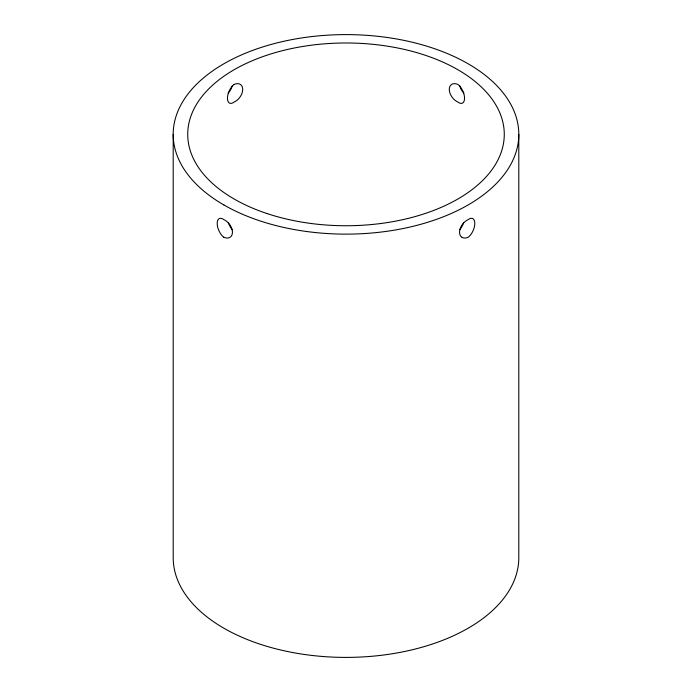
<?xml version="1.0" encoding="UTF-8"?>
<svg xmlns="http://www.w3.org/2000/svg" width="692" height="692" viewBox="0 0 692 692"><rect width="100%" height="100%" fill="white"/><g stroke="black" fill="none" stroke-linecap="round" stroke-linejoin="round"><path stroke-width="1.04" d="M518.801 134.36L518.801 557.64A172.801 99.76 0 0 1 346 657.4A172.801 99.76 0 0 1 173.199 557.64L173.199 134.36M232.166 85.92A10.743 6.963 -53 0 1 229.926 90.868A10.942 7.084 -53 0 1 228.135 93.057M459.635 229.718A10.942 5.441 -66.1 0 0 462.611 225.203A10.743 5.337 -66.1 0 0 463.666 222.582M228.334 222.582A10.743 5.337 66.1 0 0 229.389 225.203A10.942 5.441 66.1 0 0 232.365 229.718M459.834 85.92A10.743 6.963 53 0 0 462.074 90.868A10.942 7.084 53 0 0 463.865 93.057M223.81 204.91A172.801 99.76 0 0 0 512.91 160.189A172.801 99.76 0 0 0 301.279 37.999A172.801 99.76 0 0 0 223.81 204.91M266.861 213.499A158.278 91.379 0 0 0 504.278 134.36A158.278 91.379 0 0 0 266.861 55.23A158.278 91.379 0 0 0 266.861 213.499M462.074 237.365A10.942 7.084 -53 0 0 468.19 237.244A10.942 5.441 -66.1 0 0 472.878 231.128A10.743 5.337 -66.1 0 0 472.878 218.655A10.942 5.441 -66.1 0 0 468.19 219.606A10.942 7.084 -53 0 0 462.074 224.891A10.743 6.963 -53 0 0 462.074 237.373M223.81 237.244A10.942 7.084 53 0 0 229.926 237.365A10.743 6.963 53 0 0 229.926 224.891A10.942 7.084 53 0 0 223.81 219.606A10.942 5.441 66.1 0 0 219.122 218.655A10.743 5.337 66.1 0 0 219.122 231.128A10.942 5.441 66.1 0 0 223.81 237.244M234.086 84.45A10.942 5.441 -66.1 0 0 229.389 90.557A10.743 5.337 -66.1 0 0 229.389 103.03A10.942 5.441 -66.1 0 0 234.086 102.079A10.942 7.084 -53 0 0 240.193 96.794A10.743 6.963 -53 0 0 240.193 84.32A10.942 7.084 -53 0 0 234.086 84.45M462.611 90.557A10.942 5.441 66.1 0 0 457.914 84.45A10.942 7.084 53 0 0 451.807 84.32A10.743 6.963 53 0 0 451.807 96.794A10.942 7.084 53 0 0 457.914 102.079A10.942 5.441 66.1 0 0 462.611 103.03A10.743 5.337 66.1 0 0 462.611 90.557"/></g></svg>
